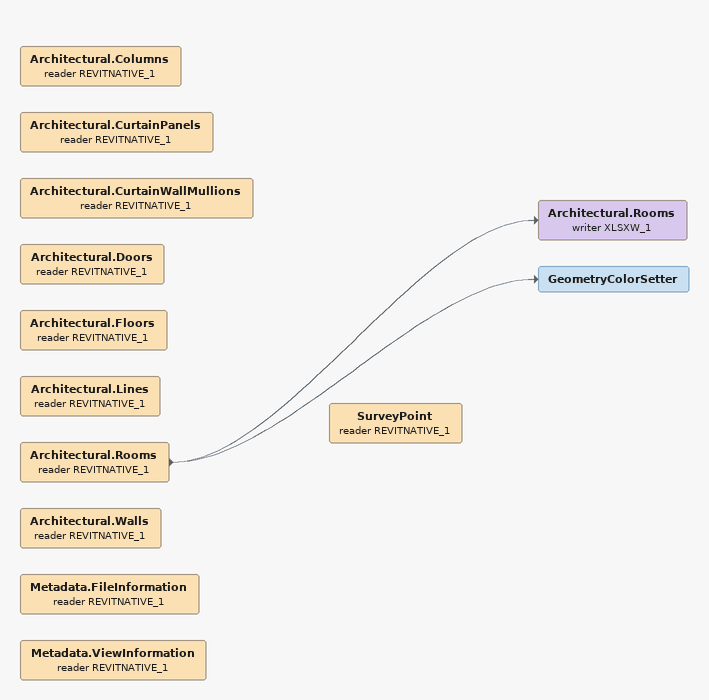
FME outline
Architectural.CurtainWallMullions (reader REVITNATIVE_1)
Architectural.CurtainPanels (reader REVITNATIVE_1)
Metadata.FileInformation (reader REVITNATIVE_1)
Metadata.ViewInformation (reader REVITNATIVE_1)
Architectural.Columns (reader REVITNATIVE_1)
Architectural.Doors (reader REVITNATIVE_1)
Architectural.Floors (reader REVITNATIVE_1)
Architectural.Lines (reader REVITNATIVE_1)
Architectural.Rooms (reader REVITNATIVE_1)
    -> GeometryColorSetter
    -> Architectural.Rooms (writer XLSXW_1)
Architectural.Rooms (writer XLSXW_1)
GeometryColorSetter
Architectural.Walls (reader REVITNATIVE_1)
SurveyPoint (reader REVITNATIVE_1)
